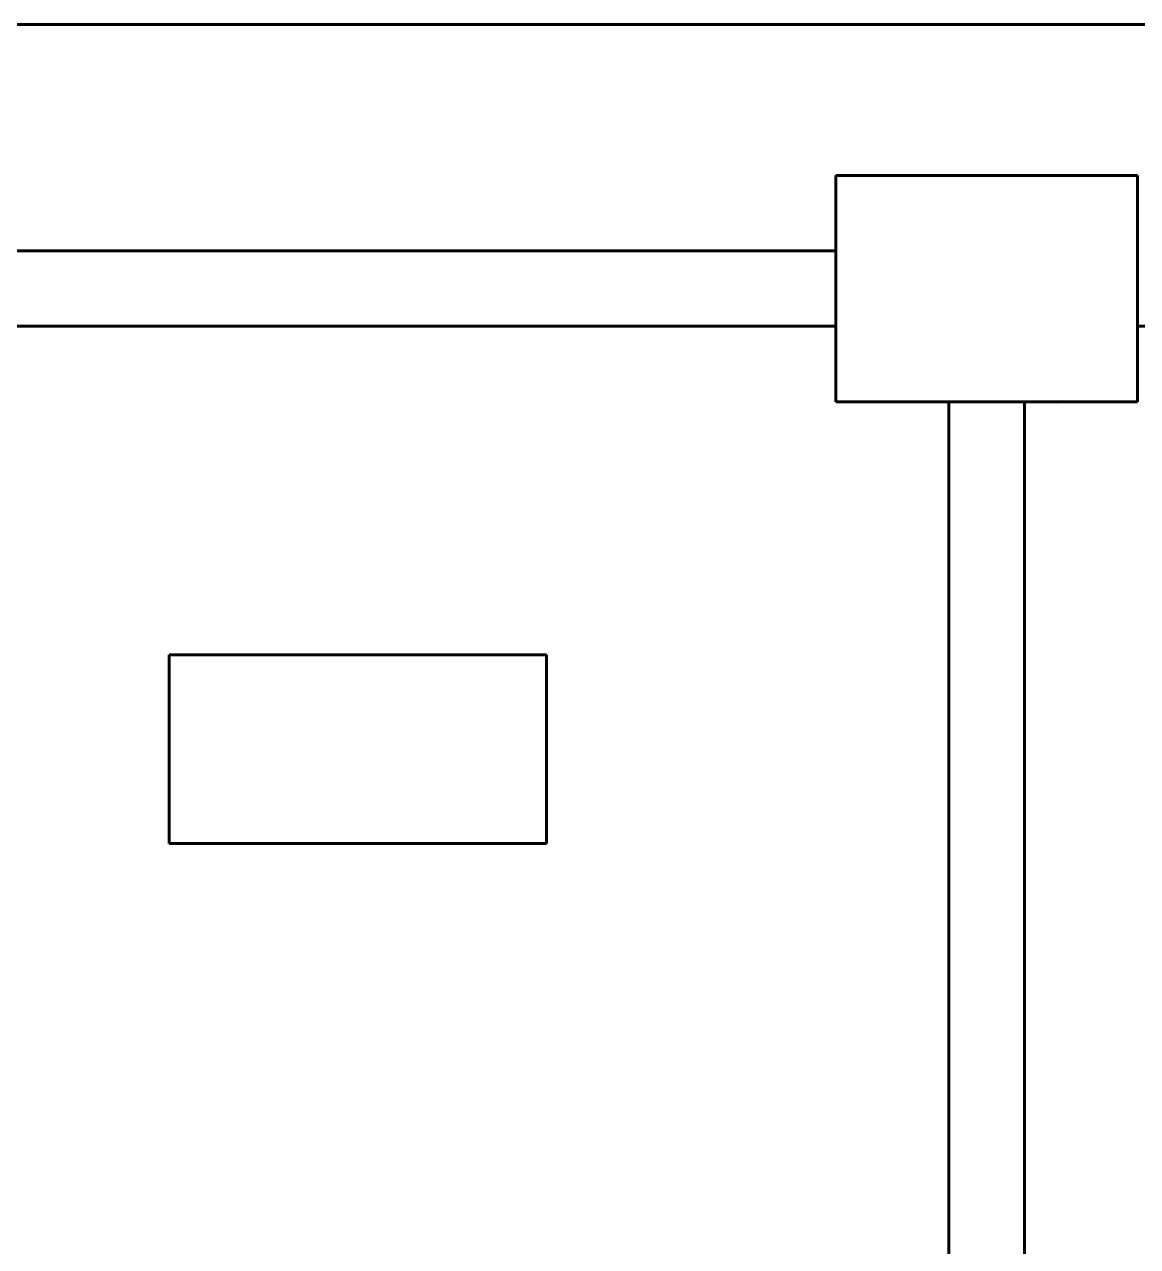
# Model space of a CAD drawing. Extents: x 0 to 297, y 0 to 292.
# Drawn here: x 183.97 to 191.35, y 108.01 to 116.11 of the extents above; entities that cross this region are included whole.
import ezdxf

# ---------------------------------------------------------------- set-up
doc = ezdxf.new("R2010")
doc.units = 0
doc.header["$MEASUREMENT"] = 0
doc.linetypes.add('K5LT_BASIC', pattern=[0])
doc.layers.add('Системный слой', color=7, linetype='Continuous')

# ---------------------------------------------------------------- blocks, each defined once
blk = doc.blocks.new('*U')
at = {"layer": 'Системный слой', "linetype": 'K5LT_BASIC', "lineweight": 60}
for p, q in [((191.35, 115.1064), (189.35, 115.1064)), ((189.35, 115.1064), (189.35, 113.6064)), ((191.35, 115.1064), (189.35, 115.1064)), ((189.35, 115.1064), (189.35, 113.6064)), ((191.35, 115.1064), (189.35, 115.1064)), ((189.35, 115.1064), (189.35, 113.6064)), ((191.35, 113.6064), (191.35, 115.1064)), ((191.35, 113.6064), (191.35, 115.1064)), ((191.35, 113.6064), (191.35, 115.1064)), ((189.35, 113.6064), (191.35, 113.6064)), ((189.35, 113.6064), (191.35, 113.6064)), ((189.35, 113.6064), (191.35, 113.6064)), ((187.4315, 111.9293), (184.9315, 111.9293)), ((184.9315, 111.9293), (184.9315, 110.6793)), ((187.4315, 110.6793), (187.4315, 111.9293)), ((184.9315, 110.6793), (187.4315, 110.6793))]:
    blk.add_line(p, q, dxfattribs=at)

msp = doc.modelspace()

# ---------------------------------------------------------------- linework, layer by layer
at = {"layer": 'Системный слой', "linetype": 'K5LT_BASIC', "lineweight": 60}
for p, q in [((191.35, 116.1064), (109.3503, 116.1064)), ((191.35, 116.1064), (196.85, 116.1064)), ((191.35, 115.1064), (189.35, 115.1064)), ((189.35, 113.6064), (189.35, 115.1064)), ((189.35, 115.1064), (189.35, 113.6064)), ((189.35, 115.1064), (189.35, 113.6064)), ((191.35, 115.1064), (189.35, 115.1064)), ((189.35, 113.6064), (189.35, 115.1064)), ((189.35, 115.1064), (189.35, 113.6064)), ((189.35, 115.1064), (191.35, 115.1064)), ((189.35, 115.1064), (189.35, 113.6064)), ((191.35, 115.1064), (189.35, 115.1064)), ((189.35, 113.6064), (189.35, 115.1064)), ((189.35, 115.1064), (189.35, 113.6064)), ((189.35, 115.1064), (191.35, 115.1064)), ((191.35, 115.1064), (191.35, 113.6064)), ((191.35, 115.1064), (191.35, 113.6064)), ((191.35, 115.1064), (191.35, 113.6064)), ((191.35, 115.1064), (191.35, 113.6064)), ((191.35, 115.1064), (191.35, 113.6064)), ((191.35, 115.1064), (191.35, 113.6064)), ((191.35, 115.1064), (191.35, 113.6064)), ((191.35, 115.1064), (191.35, 113.6064)), ((189.3497, 114.6066), (183.35, 114.6066)), ((189.35, 114.1064), (183.35, 114.1064)), ((197.35, 114.1064), (191.35, 114.1064)), ((191.35, 113.6064), (189.35, 113.6064)), ((189.35, 113.6064), (191.35, 113.6064)), ((189.35, 113.6064), (191.35, 113.6064)), ((189.35, 113.6064), (191.35, 113.6064)), ((189.35, 113.6064), (191.35, 113.6064)), ((191.35, 113.6064), (189.35, 113.6064)), ((189.35, 113.6064), (191.35, 113.6064)), ((189.35, 113.6064), (191.35, 113.6064)), ((189.35, 113.6064), (191.35, 113.6064)), ((191.35, 113.6064), (189.35, 113.6064)), ((189.35, 113.6064), (191.35, 113.6064)), ((190.6, 113.6064), (189.85, 113.6064)), ((190.6, 113.6064), (189.85, 113.6064)), ((190.6, 113.6064), (189.85, 113.6064)), ((190.6, 113.6064), (189.85, 113.6064)), ((190.6, 113.6064), (189.85, 113.6064)), ((190.0996, 113.6064), (190.0996, 108.1654)), ((190.0996, 113.6064), (190.0996, 102.8564)), ((190.6, 113.6064), (190.6, 102.8564)), ((190.8503, 113.6068), (191.35, 113.6064)), ((190.8503, 113.6068), (191.35, 113.6064)), ((190.8503, 113.6068), (191.35, 113.6064))]:
    msp.add_line(p, q, dxfattribs=at)

# ---------------------------------------------------------------- block references
at = {"layer": 'Системный слой'}
msp.add_blockref('*U', (0, 0), dxfattribs=at)
msp.add_blockref('*U', (0, 0), dxfattribs=at)
msp.add_blockref('*U', (0, 0), dxfattribs=at)
msp.add_blockref('*U', (0, 0), dxfattribs=at)
msp.add_blockref('*U', (0, 0), dxfattribs=at)
msp.add_blockref('*U', (0, 0), dxfattribs=at)
msp.add_blockref('*U', (0, 0), dxfattribs=at)
msp.add_blockref('*U', (0, 0), dxfattribs=at)
msp.add_blockref('*U', (0, 0), dxfattribs=at)
msp.add_blockref('*U', (0, 0), dxfattribs=at)
msp.add_blockref('*U', (0, 0), dxfattribs=at)
msp.add_blockref('*U', (0, 0), dxfattribs=at)
msp.add_blockref('*U', (0, 0), dxfattribs=at)
msp.add_blockref('*U', (0, 0), dxfattribs=at)
msp.add_blockref('*U', (0, 0), dxfattribs=at)
msp.add_blockref('*U', (0, 0), dxfattribs=at)
msp.add_blockref('*U', (0, 0), dxfattribs=at)
msp.add_blockref('*U', (0, 0), dxfattribs=at)
msp.add_blockref('*U', (0, 0), dxfattribs=at)
msp.add_blockref('*U', (0, 0), dxfattribs=at)
msp.add_blockref('*U', (0, 0), dxfattribs=at)
msp.add_blockref('*U', (0, 0), dxfattribs=at)
msp.add_blockref('*U', (0, 0), dxfattribs=at)
msp.add_blockref('*U', (0, 0), dxfattribs=at)
msp.add_blockref('*U', (0, 0), dxfattribs=at)
msp.add_blockref('*U', (0, 0), dxfattribs=at)
msp.add_blockref('*U', (0, 0), dxfattribs=at)
msp.add_blockref('*U', (0, 0), dxfattribs=at)
msp.add_blockref('*U', (0, 0), dxfattribs=at)
msp.add_blockref('*U', (0, 0), dxfattribs=at)
msp.add_blockref('*U', (0, 0), dxfattribs=at)
msp.add_blockref('*U', (0, 0), dxfattribs=at)
msp.add_blockref('*U', (0, 0), dxfattribs=at)
msp.add_blockref('*U', (0, 0), dxfattribs=at)
msp.add_blockref('*U', (0, 0), dxfattribs=at)
msp.add_blockref('*U', (0, 0), dxfattribs=at)
msp.add_blockref('*U', (0, 0), dxfattribs=at)
msp.add_blockref('*U', (0, 0), dxfattribs=at)
msp.add_blockref('*U', (0, 0), dxfattribs=at)
msp.add_blockref('*U', (0, 0), dxfattribs=at)
msp.add_blockref('*U', (0, 0), dxfattribs=at)
msp.add_blockref('*U', (0, 0), dxfattribs=at)
msp.add_blockref('*U', (0, 0), dxfattribs=at)
msp.add_blockref('*U', (0, 0), dxfattribs=at)
msp.add_blockref('*U', (0, 0), dxfattribs=at)
msp.add_blockref('*U', (0, 0), dxfattribs=at)
msp.add_blockref('*U', (0, 0), dxfattribs=at)
msp.add_blockref('*U', (0, 0), dxfattribs=at)
msp.add_blockref('*U', (0, 0), dxfattribs=at)
msp.add_blockref('*U', (0, 0), dxfattribs=at)
msp.add_blockref('*U', (0, 0), dxfattribs=at)
msp.add_blockref('*U', (0, 0), dxfattribs=at)
msp.add_blockref('*U', (0, 0), dxfattribs=at)
msp.add_blockref('*U', (0, 0), dxfattribs=at)
msp.add_blockref('*U', (0, 0), dxfattribs=at)
msp.add_blockref('*U', (0, 0), dxfattribs=at)
msp.add_blockref('*U', (0, 0), dxfattribs=at)
msp.add_blockref('*U', (0, 0), dxfattribs=at)
msp.add_blockref('*U', (0, 0), dxfattribs=at)
msp.add_blockref('*U', (0, 0), dxfattribs=at)
msp.add_blockref('*U', (0, 0), dxfattribs=at)
msp.add_blockref('*U', (0, 0), dxfattribs=at)
msp.add_blockref('*U', (0, 0), dxfattribs=at)
msp.add_blockref('*U', (0, 0), dxfattribs=at)
msp.add_blockref('*U', (0, 0), dxfattribs=at)
msp.add_blockref('*U', (0, 0), dxfattribs=at)
msp.add_blockref('*U', (0, 0), dxfattribs=at)
msp.add_blockref('*U', (0, 0), dxfattribs=at)
msp.add_blockref('*U', (0, 0), dxfattribs=at)
msp.add_blockref('*U', (0, 0), dxfattribs=at)
msp.add_blockref('*U', (0, 0), dxfattribs=at)
msp.add_blockref('*U', (0, 0), dxfattribs=at)
msp.add_blockref('*U', (0, 0), dxfattribs=at)
msp.add_blockref('*U', (0, 0), dxfattribs=at)
msp.add_blockref('*U', (0, 0), dxfattribs=at)
msp.add_blockref('*U', (0, 0), dxfattribs=at)
msp.add_blockref('*U', (0, 0), dxfattribs=at)
msp.add_blockref('*U', (0, 0), dxfattribs=at)
msp.add_blockref('*U', (0, 0), dxfattribs=at)
msp.add_blockref('*U', (0, 0), dxfattribs=at)
msp.add_blockref('*U', (0, 0), dxfattribs=at)
msp.add_blockref('*U', (0, 0), dxfattribs=at)
msp.add_blockref('*U', (0, 0), dxfattribs=at)
msp.add_blockref('*U', (0, 0), dxfattribs=at)
msp.add_blockref('*U', (0, 0), dxfattribs=at)
msp.add_blockref('*U', (0, 0), dxfattribs=at)
msp.add_blockref('*U', (0, 0), dxfattribs=at)
msp.add_blockref('*U', (0, 0), dxfattribs=at)
msp.add_blockref('*U', (0, 0), dxfattribs=at)
msp.add_blockref('*U', (0, 0), dxfattribs=at)
msp.add_blockref('*U', (0, 0), dxfattribs=at)
msp.add_blockref('*U', (0, 0), dxfattribs=at)
msp.add_blockref('*U', (0, 0), dxfattribs=at)
msp.add_blockref('*U', (0, 0), dxfattribs=at)
msp.add_blockref('*U', (0, 0), dxfattribs=at)
msp.add_blockref('*U', (0, 0), dxfattribs=at)
msp.add_blockref('*U', (0, 0), dxfattribs=at)
msp.add_blockref('*U', (0, 0), dxfattribs=at)
msp.add_blockref('*U', (0, 0), dxfattribs=at)
msp.add_blockref('*U', (0, 0), dxfattribs=at)
msp.add_blockref('*U', (0, 0), dxfattribs=at)
msp.add_blockref('*U', (0, 0), dxfattribs=at)
msp.add_blockref('*U', (0, 0), dxfattribs=at)
msp.add_blockref('*U', (0, 0), dxfattribs=at)
msp.add_blockref('*U', (0, 0), dxfattribs=at)
msp.add_blockref('*U', (0, 0), dxfattribs=at)
msp.add_blockref('*U', (0, 0), dxfattribs=at)
msp.add_blockref('*U', (0, 0), dxfattribs=at)
msp.add_blockref('*U', (0, 0), dxfattribs=at)
msp.add_blockref('*U', (0, 0), dxfattribs=at)
msp.add_blockref('*U', (0, 0), dxfattribs=at)
msp.add_blockref('*U', (0, 0), dxfattribs=at)
msp.add_blockref('*U', (0, 0), dxfattribs=at)
msp.add_blockref('*U', (0, 0), dxfattribs=at)
msp.add_blockref('*U', (0, 0), dxfattribs=at)
msp.add_blockref('*U', (0, 0), dxfattribs=at)
msp.add_blockref('*U', (0, 0), dxfattribs=at)
msp.add_blockref('*U', (0, 0), dxfattribs=at)
msp.add_blockref('*U', (0, 0), dxfattribs=at)
msp.add_blockref('*U', (0, 0), dxfattribs=at)
msp.add_blockref('*U', (0, 0), dxfattribs=at)
msp.add_blockref('*U', (0, 0), dxfattribs=at)
msp.add_blockref('*U', (0, 0), dxfattribs=at)
msp.add_blockref('*U', (0, 0), dxfattribs=at)
msp.add_blockref('*U', (0, 0), dxfattribs=at)
msp.add_blockref('*U', (0, 0), dxfattribs=at)
msp.add_blockref('*U', (0, 0), dxfattribs=at)
msp.add_blockref('*U', (0, 0), dxfattribs=at)
msp.add_blockref('*U', (0, 0), dxfattribs=at)
msp.add_blockref('*U', (0, 0), dxfattribs=at)
msp.add_blockref('*U', (0, 0), dxfattribs=at)
msp.add_blockref('*U', (0, 0), dxfattribs=at)
msp.add_blockref('*U', (0, 0), dxfattribs=at)
msp.add_blockref('*U', (0, 0), dxfattribs=at)
msp.add_blockref('*U', (0, 0), dxfattribs=at)
msp.add_blockref('*U', (0, 0), dxfattribs=at)
msp.add_blockref('*U', (0, 0), dxfattribs=at)
msp.add_blockref('*U', (0, 0), dxfattribs=at)
msp.add_blockref('*U', (0, 0), dxfattribs=at)
msp.add_blockref('*U', (0, 0), dxfattribs=at)
msp.add_blockref('*U', (0, 0), dxfattribs=at)
msp.add_blockref('*U', (0, 0), dxfattribs=at)
msp.add_blockref('*U', (0, 0), dxfattribs=at)
msp.add_blockref('*U', (0, 0), dxfattribs=at)
msp.add_blockref('*U', (0, 0), dxfattribs=at)
msp.add_blockref('*U', (0, 0), dxfattribs=at)
msp.add_blockref('*U', (0, 0), dxfattribs=at)
msp.add_blockref('*U', (0, 0), dxfattribs=at)
msp.add_blockref('*U', (0, 0), dxfattribs=at)
msp.add_blockref('*U', (0, 0), dxfattribs=at)
msp.add_blockref('*U', (0, 0), dxfattribs=at)
msp.add_blockref('*U', (0, 0), dxfattribs=at)
msp.add_blockref('*U', (0, 0), dxfattribs=at)
msp.add_blockref('*U', (0, 0), dxfattribs=at)
msp.add_blockref('*U', (0, 0), dxfattribs=at)
msp.add_blockref('*U', (0, 0), dxfattribs=at)
msp.add_blockref('*U', (0, 0), dxfattribs=at)
msp.add_blockref('*U', (0, 0), dxfattribs=at)
msp.add_blockref('*U', (0, 0), dxfattribs=at)
msp.add_blockref('*U', (0, 0), dxfattribs=at)
msp.add_blockref('*U', (0, 0), dxfattribs=at)
msp.add_blockref('*U', (0, 0), dxfattribs=at)
msp.add_blockref('*U', (0, 0), dxfattribs=at)
msp.add_blockref('*U', (0, 0), dxfattribs=at)
msp.add_blockref('*U', (0, 0), dxfattribs=at)
msp.add_blockref('*U', (0, 0), dxfattribs=at)
msp.add_blockref('*U', (0, 0), dxfattribs=at)
msp.add_blockref('*U', (0, 0), dxfattribs=at)
msp.add_blockref('*U', (0, 0), dxfattribs=at)
msp.add_blockref('*U', (0, 0), dxfattribs=at)
msp.add_blockref('*U', (0, 0), dxfattribs=at)
msp.add_blockref('*U', (0, 0), dxfattribs=at)
msp.add_blockref('*U', (0, 0), dxfattribs=at)
msp.add_blockref('*U', (0, 0), dxfattribs=at)
msp.add_blockref('*U', (0, 0), dxfattribs=at)
msp.add_blockref('*U', (0, 0), dxfattribs=at)
msp.add_blockref('*U', (0, 0), dxfattribs=at)
msp.add_blockref('*U', (0, 0), dxfattribs=at)
msp.add_blockref('*U', (0, 0), dxfattribs=at)
msp.add_blockref('*U', (0, 0), dxfattribs=at)
msp.add_blockref('*U', (0, 0), dxfattribs=at)
msp.add_blockref('*U', (0, 0), dxfattribs=at)
msp.add_blockref('*U', (0, 0), dxfattribs=at)
msp.add_blockref('*U', (0, 0), dxfattribs=at)
msp.add_blockref('*U', (0, 0), dxfattribs=at)
msp.add_blockref('*U', (0, 0), dxfattribs=at)
msp.add_blockref('*U', (0, 0), dxfattribs=at)
msp.add_blockref('*U', (0, 0), dxfattribs=at)
msp.add_blockref('*U', (0, 0), dxfattribs=at)
msp.add_blockref('*U', (0, 0), dxfattribs=at)
msp.add_blockref('*U', (0, 0), dxfattribs=at)
msp.add_blockref('*U', (0, 0), dxfattribs=at)
msp.add_blockref('*U', (0, 0), dxfattribs=at)
msp.add_blockref('*U', (0, 0), dxfattribs=at)
msp.add_blockref('*U', (0, 0), dxfattribs=at)
msp.add_blockref('*U', (0, 0), dxfattribs=at)
msp.add_blockref('*U', (0, 0), dxfattribs=at)
msp.add_blockref('*U', (0, 0), dxfattribs=at)
msp.add_blockref('*U', (0, 0), dxfattribs=at)
msp.add_blockref('*U', (0, 0), dxfattribs=at)
msp.add_blockref('*U', (0, 0), dxfattribs=at)
msp.add_blockref('*U', (0, 0), dxfattribs=at)
msp.add_blockref('*U', (0, 0), dxfattribs=at)
msp.add_blockref('*U', (0, 0), dxfattribs=at)
msp.add_blockref('*U', (0, 0), dxfattribs=at)
msp.add_blockref('*U', (0, 0), dxfattribs=at)
msp.add_blockref('*U', (0, 0), dxfattribs=at)
msp.add_blockref('*U', (0, 0), dxfattribs=at)
msp.add_blockref('*U', (0, 0), dxfattribs=at)
msp.add_blockref('*U', (0, 0), dxfattribs=at)
msp.add_blockref('*U', (0, 0), dxfattribs=at)
msp.add_blockref('*U', (0, 0), dxfattribs=at)
msp.add_blockref('*U', (0, 0), dxfattribs=at)
msp.add_blockref('*U', (0, 0), dxfattribs=at)
msp.add_blockref('*U', (0, 0), dxfattribs=at)
msp.add_blockref('*U', (0, 0), dxfattribs=at)
msp.add_blockref('*U', (0, 0), dxfattribs=at)
msp.add_blockref('*U', (0, 0), dxfattribs=at)
msp.add_blockref('*U', (0, 0), dxfattribs=at)
msp.add_blockref('*U', (0, 0), dxfattribs=at)
msp.add_blockref('*U', (0, 0), dxfattribs=at)
msp.add_blockref('*U', (0, 0), dxfattribs=at)
msp.add_blockref('*U', (0, 0), dxfattribs=at)
msp.add_blockref('*U', (0, 0), dxfattribs=at)
msp.add_blockref('*U', (0, 0), dxfattribs=at)
msp.add_blockref('*U', (0, 0), dxfattribs=at)
msp.add_blockref('*U', (0, 0), dxfattribs=at)
msp.add_blockref('*U', (0, 0), dxfattribs=at)
msp.add_blockref('*U', (0, 0), dxfattribs=at)
msp.add_blockref('*U', (0, 0), dxfattribs=at)
msp.add_blockref('*U', (0, 0), dxfattribs=at)
msp.add_blockref('*U', (0, 0), dxfattribs=at)
msp.add_blockref('*U', (0, 0), dxfattribs=at)
msp.add_blockref('*U', (0, 0), dxfattribs=at)
msp.add_blockref('*U', (0, 0), dxfattribs=at)
msp.add_blockref('*U', (0, 0), dxfattribs=at)
msp.add_blockref('*U', (0, 0), dxfattribs=at)
msp.add_blockref('*U', (0, 0), dxfattribs=at)
msp.add_blockref('*U', (0, 0), dxfattribs=at)
msp.add_blockref('*U', (0, 0), dxfattribs=at)
msp.add_blockref('*U', (0, 0), dxfattribs=at)
msp.add_blockref('*U', (0, 0), dxfattribs=at)
msp.add_blockref('*U', (0, 0), dxfattribs=at)
msp.add_blockref('*U', (0, 0), dxfattribs=at)
msp.add_blockref('*U', (0, 0), dxfattribs=at)
msp.add_blockref('*U', (0, 0), dxfattribs=at)
msp.add_blockref('*U', (0, 0), dxfattribs=at)
msp.add_blockref('*U', (0, 0), dxfattribs=at)
msp.add_blockref('*U', (0, 0), dxfattribs=at)
msp.add_blockref('*U', (0, 0), dxfattribs=at)
msp.add_blockref('*U', (0, 0), dxfattribs=at)
msp.add_blockref('*U', (0, 0), dxfattribs=at)
msp.add_blockref('*U', (0, 0), dxfattribs=at)
msp.add_blockref('*U', (0, 0), dxfattribs=at)
msp.add_blockref('*U', (0, 0), dxfattribs=at)
msp.add_blockref('*U', (0, 0), dxfattribs=at)
msp.add_blockref('*U', (0, 0), dxfattribs=at)
msp.add_blockref('*U', (0, 0), dxfattribs=at)
msp.add_blockref('*U', (0, 0), dxfattribs=at)
msp.add_blockref('*U', (0, 0), dxfattribs=at)
msp.add_blockref('*U', (0, 0), dxfattribs=at)
msp.add_blockref('*U', (0, 0), dxfattribs=at)
msp.add_blockref('*U', (0, 0), dxfattribs=at)
msp.add_blockref('*U', (0, 0), dxfattribs=at)
msp.add_blockref('*U', (0, 0), dxfattribs=at)
msp.add_blockref('*U', (0, 0), dxfattribs=at)
msp.add_blockref('*U', (0, 0), dxfattribs=at)
msp.add_blockref('*U', (0, 0), dxfattribs=at)
msp.add_blockref('*U', (0, 0), dxfattribs=at)
msp.add_blockref('*U', (0, 0), dxfattribs=at)
msp.add_blockref('*U', (0, 0), dxfattribs=at)
msp.add_blockref('*U', (0, 0), dxfattribs=at)
msp.add_blockref('*U', (0, 0), dxfattribs=at)
msp.add_blockref('*U', (0, 0), dxfattribs=at)
msp.add_blockref('*U', (0, 0), dxfattribs=at)
msp.add_blockref('*U', (0, 0), dxfattribs=at)
msp.add_blockref('*U', (0, 0), dxfattribs=at)
msp.add_blockref('*U', (0, 0), dxfattribs=at)
msp.add_blockref('*U', (0, 0), dxfattribs=at)
msp.add_blockref('*U', (0, 0), dxfattribs=at)
msp.add_blockref('*U', (0, 0), dxfattribs=at)
msp.add_blockref('*U', (0, 0), dxfattribs=at)
msp.add_blockref('*U', (0, 0), dxfattribs=at)
msp.add_blockref('*U', (0, 0), dxfattribs=at)
msp.add_blockref('*U', (0, 0), dxfattribs=at)
msp.add_blockref('*U', (0, 0), dxfattribs=at)
msp.add_blockref('*U', (0, 0), dxfattribs=at)
msp.add_blockref('*U', (0, 0), dxfattribs=at)
msp.add_blockref('*U', (0, 0), dxfattribs=at)
msp.add_blockref('*U', (0, 0), dxfattribs=at)
msp.add_blockref('*U', (0, 0), dxfattribs=at)
msp.add_blockref('*U', (0, 0), dxfattribs=at)
msp.add_blockref('*U', (0, 0), dxfattribs=at)
msp.add_blockref('*U', (0, 0), dxfattribs=at)
msp.add_blockref('*U', (0, 0), dxfattribs=at)
msp.add_blockref('*U', (0, 0), dxfattribs=at)
msp.add_blockref('*U', (0, 0), dxfattribs=at)
msp.add_blockref('*U', (0, 0), dxfattribs=at)
msp.add_blockref('*U', (0, 0), dxfattribs=at)
msp.add_blockref('*U', (0, 0), dxfattribs=at)
msp.add_blockref('*U', (0, 0), dxfattribs=at)
msp.add_blockref('*U', (0, 0), dxfattribs=at)
msp.add_blockref('*U', (0, 0), dxfattribs=at)
msp.add_blockref('*U', (0, 0), dxfattribs=at)
msp.add_blockref('*U', (0, 0), dxfattribs=at)

doc.saveas('drawing.dxf')
